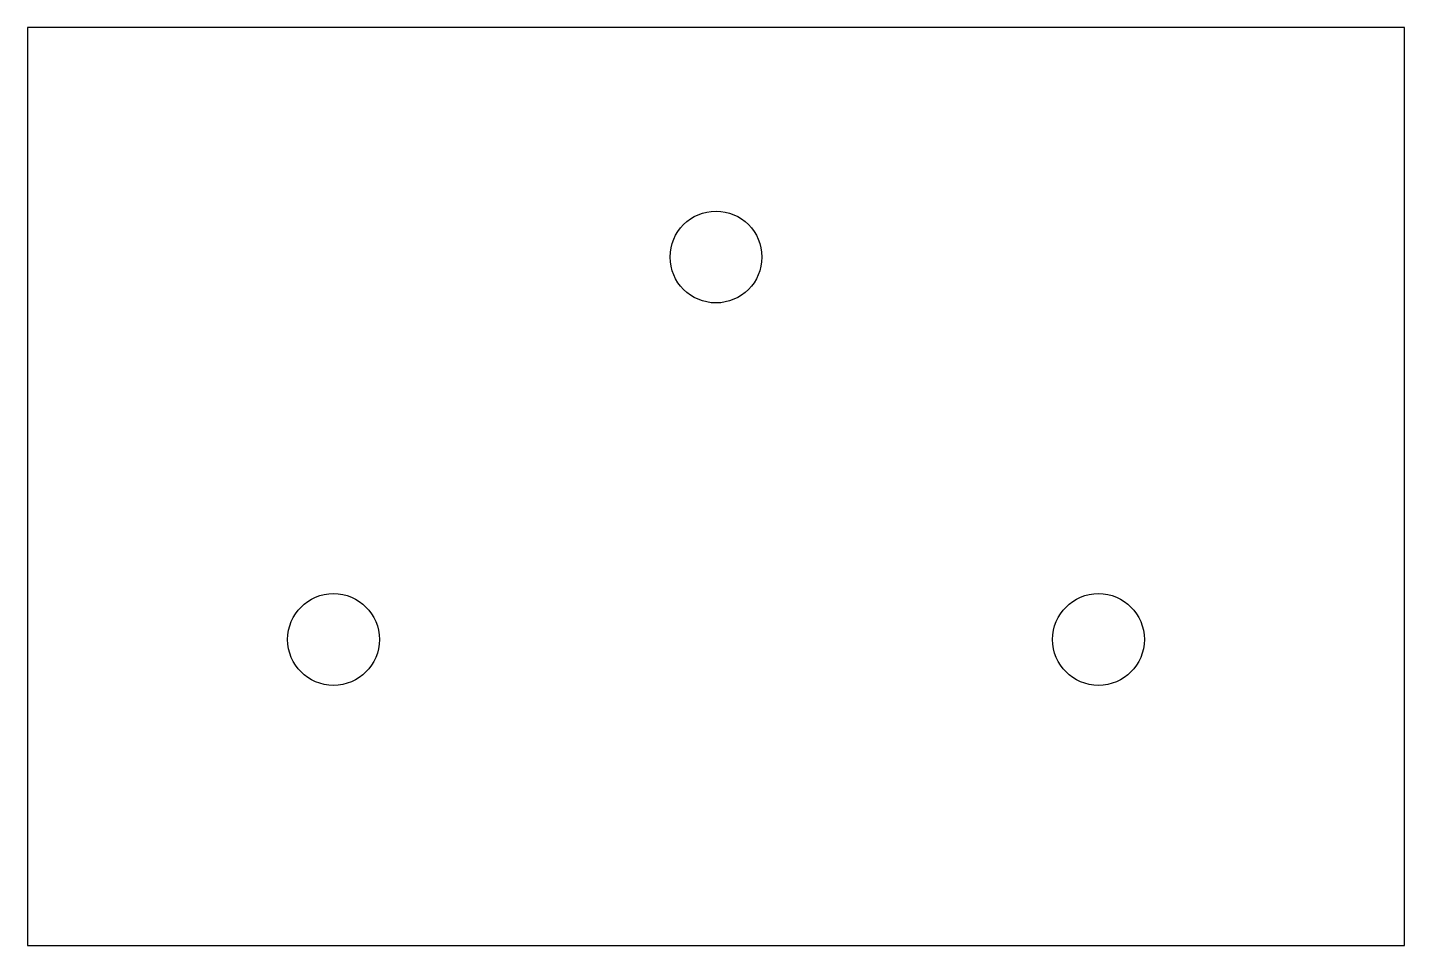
# Model space of a CAD drawing. Header units: metres. Extents: x 0 to 180, y 0 to 120.
import ezdxf

# ---------------------------------------------------------------- set-up
doc = ezdxf.new("R2010")
doc.units = ezdxf.units.M

msp = doc.modelspace()

# ---------------------------------------------------------------- linework, layer by layer
at = {"layer": 'Mount-Plate'}
msp.add_lwpolyline([(0, 0), (180, 0), (180, 120), (0, 120)], close=True, dxfattribs=at)
for centre in [(90, 90), (40, 40), (140, 40)]:
    msp.add_circle(centre, 6, dxfattribs=at)

doc.saveas('drawing.dxf')
